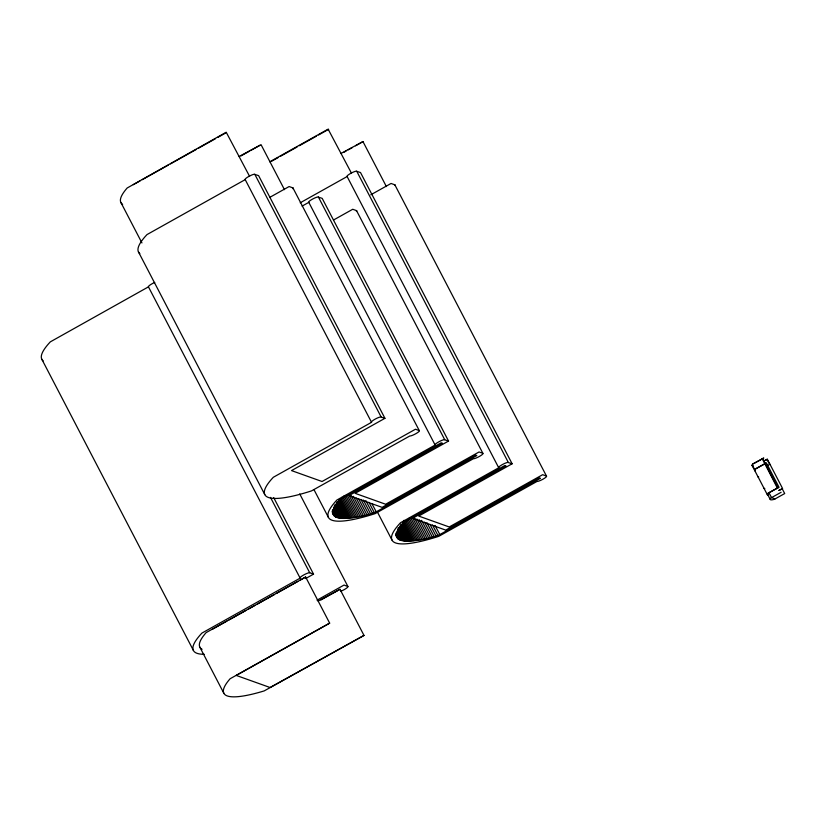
<?xml version="1.0" encoding="UTF-8"?>
<svg xmlns="http://www.w3.org/2000/svg" width="826" height="826" viewBox="0 0 826 826"><rect width="100%" height="100%" fill="white"/><g stroke="black" fill="none" stroke-linecap="round" stroke-linejoin="round"><path stroke-width="1.24" d="M754.943 470.262A19.814 3.572 -27.5 0 1 754.943 470.035L754.985 469.87A19.814 3.572 -27.5 0 1 755.109 469.591L755.16 469.488M764.824 488.579L763.998 488.28M753.033 463.861L752.961 463.933A14.476 2.612 -27.5 0 0 752.94 465.75M755.563 468.941L765.97 463.066M133.296 184.683L140.048 180.904M142.299 179.645L168.184 165.159M170.435 163.899L196.33 149.413M198.581 148.153L215.462 138.706M217.713 137.446L225.591 133.038M239.158 156.465L261.057 144.684L284.474 189.67M240.934 155.949L249.452 151.179M250.515 150.58L259.942 145.314M269.772 161.803L328.129 129.155L351.473 173.192M271.238 161.452L277.99 157.673M280.241 156.413L297.123 146.966M299.373 145.706L316.255 136.259M318.506 134.999L328.634 129.331M384.937 418.317L380.631 416.934A5.565 1.002 -27.5 0 0 374.446 419.536A5.565 1.002 -27.5 0 0 371.545 422.323L273.334 477.273A139.088 25.11 -27.5 0 0 311.485 490.912L409.81 435.983A5.565 1.002 -27.5 0 0 415.953 433.629A5.565 1.002 -27.5 0 0 419.278 430.594L415.468 429.231L322.047 481.506L291.516 470.593L384.937 418.317L258.6 175.628L254.294 174.234A5.565 1.002 -27.5 0 0 248.11 176.847A5.565 1.002 -27.5 0 0 245.208 179.624L146.997 234.584L145.108 236.649A139.088 25.11 -27.5 0 0 141.989 240.521L141.339 241.429A139.088 25.11 -27.5 0 0 139.026 252.787M341.086 153.399L362.975 141.607L386.392 186.593M343.926 152.273L346.053 151.086M348.18 149.888L352.434 147.503M355.521 145.779L362.975 141.607M269.988 197.249L289.131 186.542L292.941 187.905L419.278 430.594M300.23 202.783L347.126 176.547L498.728 467.784L400.517 522.734A139.088 25.11 -27.5 0 0 438.678 536.373L537.003 481.444A5.565 1.002 -27.5 0 0 543.136 479.09A5.565 1.002 -27.5 0 0 546.471 476.055L394.859 184.828L391.049 183.465L370.791 194.802M302.099 206.108L308.8 202.36A5.565 1.002 -27.5 0 1 311.701 199.572A5.565 1.002 -27.5 0 1 317.886 196.97L322.192 198.364L448.539 441.053L355.118 493.329L385.639 504.242L479.059 451.967L482.88 453.329A5.565 1.002 -27.5 0 1 479.545 456.355A5.565 1.002 -27.5 0 1 473.412 458.719L375.087 513.648A139.088 25.11 -27.5 0 1 336.925 500.009L435.137 445.049A5.565 1.002 -27.5 0 1 438.038 442.271A5.565 1.002 -27.5 0 1 444.223 439.659L448.539 441.053M333.59 219.974L352.723 209.267L356.533 210.63L482.88 453.329M376.243 511.831L476.808 455.549L475.539 455.095L382.118 507.37L349.047 495.559L442.468 443.283L441.198 442.829L340.622 499.1C314.314 527.225 363.75 517.675 376.243 511.831L372.051 503.953M154.741 282.43A5.565 1.002 -27.5 0 0 148.453 286.859L300.137 578.138L201.926 633.088A139.088 25.11 -27.5 0 0 204.239 654.275M212.241 629.309L226.871 621.121M229.122 619.861L246.003 610.414M248.254 609.154L255.007 605.375M257.258 604.116L274.139 594.668M276.39 593.409L297.773 581.442M300.024 580.182L305.651 577.033L329.657 623.145L236.236 675.42L270.071 687.511L363.998 635.421L264.196 690.908A131.861 23.799 -27.5 0 1 230.124 678.735L329.657 623.145M305.661 578.551L313.539 574.142L273.705 497.613M347.044 176.506A5.565 1.002 -27.5 0 1 350.193 173.666A5.565 1.002 -27.5 0 1 356.212 171.158L360.518 172.551L512.13 463.789L418.71 516.064L449.23 526.967L542.651 474.692L546.471 476.055M317.05 600.161L344.06 585.045L348.045 586.625A5.565 1.002 -27.5 0 1 340.632 591.302M318.103 601.091L340.002 589.31L363.998 635.421M320.942 599.965L340.002 589.31M439.835 534.567L540.41 478.285L539.13 477.831L445.72 530.106L412.649 518.284L506.07 466.009L504.789 465.554L404.224 521.836C377.905 549.961 427.341 540.4 439.835 534.567L435.065 525.553M753.921 463.479L763.802 458.007L752.837 463.902A14.754 2.664 -27.5 0 0 752.92 465.916M764.979 460.381L767.364 459.277L782.604 488.548L778.908 490.468M764.804 460.536L767.364 459.277M766.518 465.978L769.966 464.274M779.114 490.417L782.17 488.703L784.7 493.556L774.385 499.296A14.362 2.592 -27.5 0 1 770.823 498.016L781.138 492.286M762.233 458.688L777.338 487.98M512.13 463.789L507.825 462.395A5.565 1.002 -27.5 0 0 501.64 464.997A5.565 1.002 -27.5 0 0 498.728 467.784M766.931 459.339L769.14 463.386M778.536 487.402L768.345 493.101A14.362 2.592 -27.5 0 0 768.603 495.001M775.046 498.894L771.556 497.644L769.027 492.792M300.137 578.138L300.055 578.086A5.565 1.002 -27.5 0 1 304.422 574.586L304.815 574.39A5.565 1.002 -27.5 0 1 309.719 572.769L313.539 574.142M305.651 577.033L206.118 632.623A131.861 23.799 -27.5 0 0 202.091 649.308M148.453 286.859L50.324 341.861A139.088 25.11 -27.5 0 0 42.353 360.064M758.671 476.963L758 476.716L767.364 494.784M762.594 458.461L777.834 487.722M752.372 465.389L755.367 470.696A14.476 2.612 -27.5 0 1 754.943 470.035M767.715 494.609L770.235 499.462M752.125 465.513L758.113 477.015M356.708 171.189L508.31 462.426M318.382 196.991L444.718 439.69M308.8 202.36L435.137 445.049M254.79 174.265L381.127 416.954M432.525 525.026L437.811 535.186M249.545 176.268L226.21 132.232L127.173 187.998A131.861 23.799 -27.5 0 0 122.64 204.383M430.016 524.469L435.891 535.764M426.959 522.765L434.011 536.301M424.533 522.146L432.174 536.828M245.208 179.624L371.545 422.323M421.549 520.38L430.367 537.313M419.205 519.719L428.601 537.778M416.893 519.017L426.877 538.211M414.621 518.294L425.194 538.614M412.391 517.541L423.552 538.986M410.79 517.892L421.952 539.337M409.231 518.201L420.393 539.657M408.302 519.626L418.885 539.946M406.836 519.884L417.419 540.204M406 521.237L415.994 540.431M404.038 520.308L414.611 540.627M403.295 521.609L413.279 540.803M402.592 522.879L411.998 540.937M401.942 524.118L410.759 541.051M400.755 524.2L409.572 541.133M400.207 525.377L408.426 541.175M399.701 526.523L407.342 541.195M399.247 527.638L406.299 541.185M398.256 527.607L405.308 541.154M397.905 528.661L404.368 541.082M397.595 529.693L403.48 540.978M397.347 530.695L402.634 540.844M397.151 531.655L401.849 540.689M397.007 532.594L401.116 540.503M396.325 532.378L400.434 540.276M396.284 533.255L399.805 540.028M396.294 534.112L399.237 539.75M395.778 533.803L398.71 539.45M395.891 534.598L398.246 539.11M396.067 535.362L397.833 538.738M395.984 535.671L397.471 538.346M377.75 512.698L391.978 540.039M368.923 502.301L374.219 512.461M365.835 500.608L372.299 513.029M363.368 500.029L370.42 513.576M360.941 499.42L368.582 514.092M358.546 498.78L366.775 514.577M356.192 498.109L365.009 515.042M353.291 496.292L363.285 515.476M351.019 495.559L361.602 515.878M348.789 494.805L359.96 516.26M347.199 495.156L358.36 516.601M345.64 495.476L356.801 516.921M344.122 495.765L355.283 517.21M343.244 497.149L353.817 517.468M341.819 497.376L352.392 517.695M341.024 498.708L351.019 517.902M339.692 498.873L349.687 518.067M339.001 500.143L348.396 518.212M338.35 501.382L347.168 518.315M337.163 501.465L345.97 518.398M336.605 502.642L344.834 518.449M336.099 503.788L343.74 518.47M335.655 504.913L342.697 518.46M334.664 504.872L341.716 518.418M334.303 505.935L340.766 518.346M334.003 506.957L339.878 518.243M333.756 507.959L339.042 518.119M333.559 508.93L338.257 517.954M333.415 509.869L337.524 517.768M332.733 509.652L336.843 517.551M332.692 510.53L336.213 517.303M332.702 511.377L335.635 517.024M332.176 511.067L335.119 516.715M332.3 511.862L334.654 516.374M332.475 512.626L334.231 516.013M332.393 512.936L333.57 515.197M314.076 489.828L328.376 517.303M299.724 493.907L347.88 586.408M120.864 202.432L141.938 242.927M270.484 497.397L309.719 572.769M138.448 251.878L264.785 494.578M199.799 647.057L223.805 693.169M41.775 359.155L193.387 650.392M292.941 187.905A5.565 1.002 -27.5 0 1 292.776 188.679M139.831 253.582A139.088 25.11 -27.5 0 1 139.398 253.2M356.533 210.63A5.565 1.002 -27.5 0 1 356.367 211.415M43.169 360.859A139.088 25.11 -27.5 0 1 42.735 360.477M394.859 184.828A5.565 1.002 -27.5 0 1 394.818 185.458M768.541 495.208A14.754 2.664 -27.5 0 1 768.066 493.184L779.042 487.278L766.404 463.004L755.439 468.91A14.754 2.664 -27.5 0 0 755.408 470.903M754.985 469.87A14.476 2.612 -27.5 0 1 755.377 469.168"/></g></svg>
